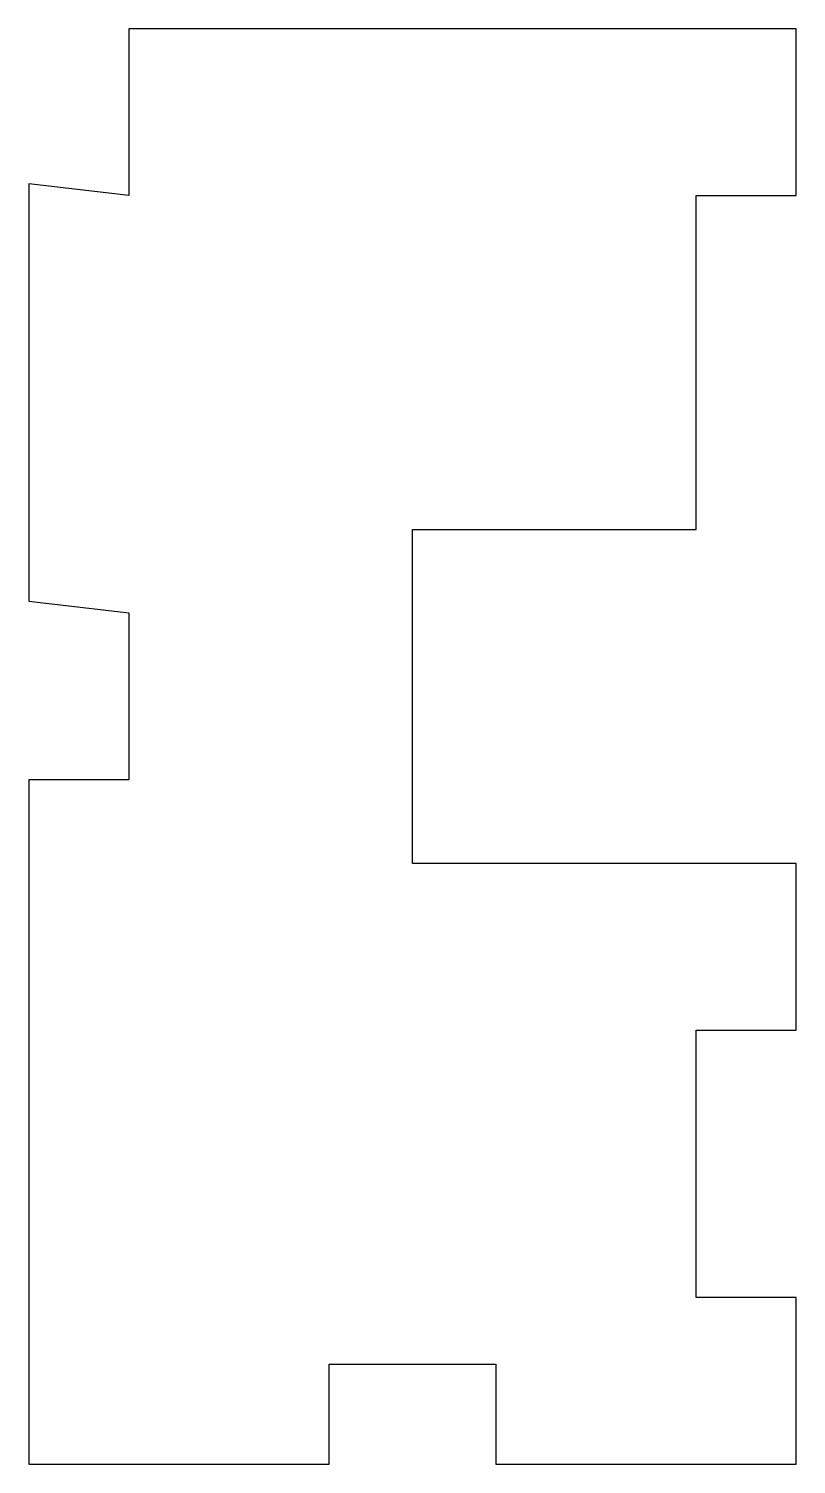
# Model space of a CAD drawing. Header units: millimetres. Extents: x 0 to 23, y -3.3 to 39.7.
import ezdxf

# ---------------------------------------------------------------- set-up
doc = ezdxf.new("R2010")
doc.units = ezdxf.units.MM

msp = doc.modelspace()

# ---------------------------------------------------------------- linework, layer by layer
msp.add_lwpolyline([(14, -0.35), (14, -3.35), (23, -3.35), (23, 1.65), (20, 1.65), (20, 9.65), (23, 9.65), (23, 14.65), (11.5, 14.65), (11.5, 24.65), (20, 24.65), (20, 34.65), (23, 34.65), (23, 39.65), (3, 39.65), (3, 34.65), (0, 35), (0, 22.5), (3, 22.15), (3, 17.15), (0, 17.15), (0, -3.35), (9, -3.35), (9, -0.35)], close=True)

doc.saveas('drawing.dxf')
